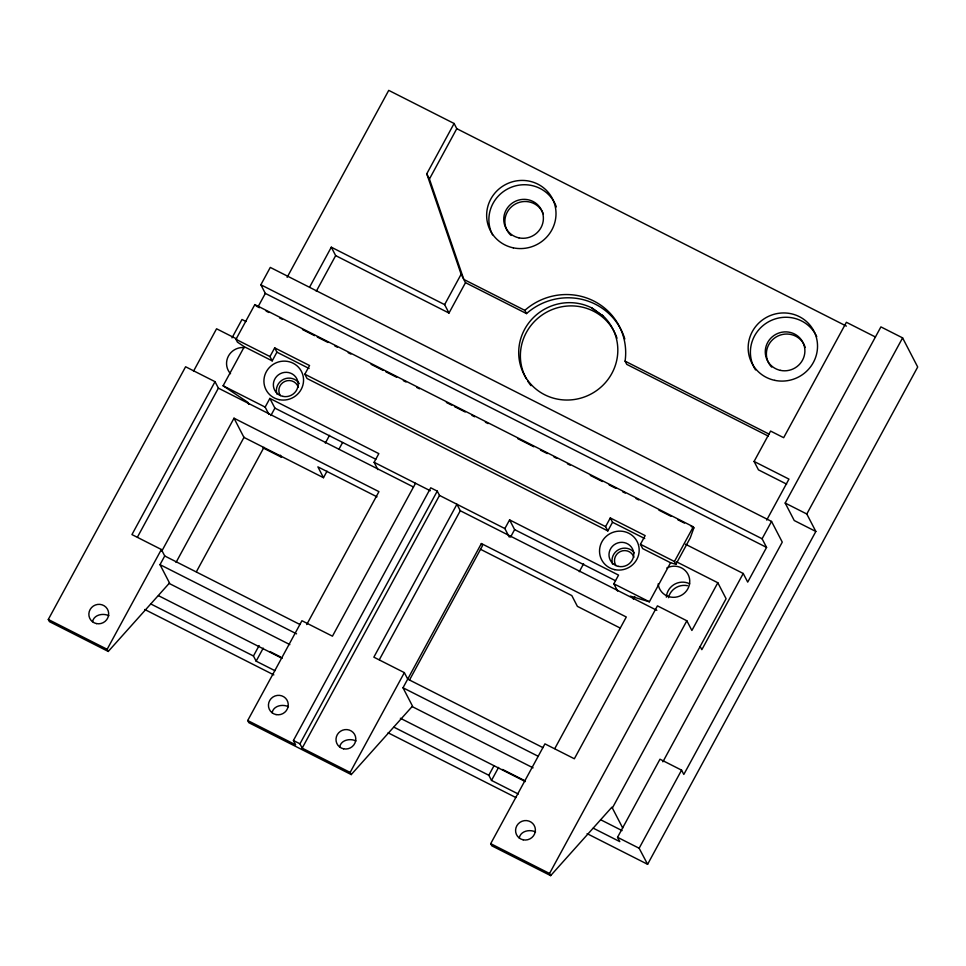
<?xml version="1.0" encoding="UTF-8"?>
<svg xmlns="http://www.w3.org/2000/svg" width="966" height="966" viewBox="0 0 966 966"><rect width="100%" height="100%" fill="white"/><g stroke="black" fill="none" stroke-linecap="round" stroke-linejoin="round"><path stroke-width="1.45" d="M92.555 621.693C93.847 614.63 103.193 612.842 108.856 615.74M272.122 712.691C273.426 705.627 282.772 703.84 288.423 706.738M339.682 746.923C340.974 739.859 350.332 738.072 355.983 740.97M519.261 837.933C520.553 830.857 529.911 829.07 535.562 831.967M272.195 360.861L269.961 356.551L274.682 347.869L276.916 352.179L272.195 360.861L244.301 346.722L237.419 342.121L235.97 339.32L254.831 304.592L693.31 526.796L693.878 527.871L690.243 537.929L675.898 564.313L670.585 562.743L642.68 548.603L640.446 544.293L645.167 535.611L610.295 517.945L605.585 526.615L607.819 530.926L612.529 522.256L610.295 517.945M215.032 381.679L131.944 534.584L161.37 549.497L164.727 555.969L160.006 564.651L169.509 582.981L108.264 651.446L49.423 621.633L48.3 619.472L185.605 366.766L215.032 381.679L218.388 388.151L413.496 487.021M193.526 371.173L216.565 328.778L236.67 338.945M231.997 337.871L241.995 319.48L246.028 321.533M685.449 544.208L743.24 573.49L747.708 582.112L766.569 547.408L265.324 293.398L260.856 284.777L270.287 267.413L771.532 521.423L782.267 542.131L662.881 761.824M258.345 306.258L265.324 293.398M137.45 537.108L218.388 388.151M248.793 404.368L247.682 402.218L223.11 385.784L244.301 346.722M287.131 277.327L388.73 90.369L454.105 123.491L456.785 128.671L846.373 326.097M108.264 651.446L107.141 649.297L161.37 549.497M161.793 551.127L234.014 418.206L378.938 491.646L306.717 624.567M309.772 286.83L331.302 247.199L444.626 304.628L448.985 313.044L465.491 282.664L461.132 274.247L426.755 173.832L454.105 123.491M316.28 291.285L335.661 255.616L331.302 247.199M176.041 562.429L244.084 437.187M268.922 414.378L265.155 407.097L269.864 398.415L378.829 453.634L374.12 462.316L377.887 469.597M270.854 415.561L274.899 408.123L269.864 398.415M196.388 571.763L263.984 447.355M607.819 530.926L307.067 378.527L304.833 374.216L309.555 365.534L274.682 347.869M768.272 436.101L626.765 364.387L625.087 361.151A61.172 59.324 -27.4 0 0 593.824 301.042A61.172 59.324 -27.4 0 0 524.84 310.352L463.813 279.428L429.435 179.012L456.785 128.671M325.325 443.08L329.539 435.328M234.014 418.206L243.963 437.405L323.477 477.699L327.015 471.191M339.03 449.069L342.568 442.561M274.924 670.682L256.147 661.167L253.454 655.986L259.117 645.578M444.626 304.628L461.132 274.247M256.147 661.167L263.211 648.15M554.786 748.59L626.294 616.996L481.37 543.556L403.003 687.78L412.506 706.122L351.25 774.587L248.83 722.677L247.707 720.527L301.935 620.727L332.449 636.183L415.525 483.278M247.707 720.527L295.656 744.822L293.41 740.511L430.727 487.806L437.26 491.114L439.506 495.425L504.868 528.571L509.275 537.072M351.25 774.587L350.139 772.426L302.189 748.131L299.955 743.82L437.26 491.114M302.189 748.131L439.506 495.425M379.348 659.693L460.287 510.736L456.93 504.264L373.854 657.17L404.356 672.626L407.712 679.098L542.928 747.624M350.139 772.426L404.356 672.626M409.548 679.943L482.493 545.705L481.37 543.556M504.868 528.571L509.589 519.889L618.554 575.108L613.845 583.79L617.612 591.071M510.579 537.048L514.612 529.61L509.589 519.889M579.274 571.727L583.597 563.77M518.331 794.028L491.513 780.431L488.82 775.263L493.771 766.147M491.513 780.431L498.577 767.415M622.708 827.983L611.913 807.165L550.656 875.631L491.815 845.818L490.704 843.656L544.933 743.868L574.347 758.769L657.435 605.863L686.85 620.776L691.885 630.484L717.823 582.752L676.49 561.801M633.322 599.125L634.759 596.481M630.363 596.131L649.369 601.782L670.585 562.743M675.898 564.313L674.449 561.512L693.31 526.796M786.614 484.123L758.455 469.862L754.084 461.446L770.59 431.065L783.668 437.695L846.385 322.282L875.438 337.001M550.656 875.631L549.545 873.481L686.85 620.776M766.702 520.07L788.956 479.112L754.084 461.446M612.359 808.023L726.094 598.715L717.823 582.752M743.24 573.49L701.835 649.683L700.157 646.447M766.569 547.408L762.102 538.774L771.532 521.423M593.245 828.176L619.786 841.615L617.54 837.305L659.983 759.204L681.573 770.143L683.819 774.454L815.847 531.469L794.245 520.529L785.189 503.057L880.907 326.894L902.606 337.883L917.7 367.008L647.606 864.304L587.111 833.646M647.606 864.304L639.142 848.245L681.573 770.143M815.847 531.469L806.791 513.997L902.606 337.883M625.087 361.151L769.274 434.217M465.491 282.664L526.506 313.588A61.172 59.324 -27.4 0 1 624.821 339.006M335.661 255.616L448.985 313.044M785.189 503.057L806.791 513.997M260.856 284.777L762.102 538.774M256.739 306.355L259.431 307.719M266.157 311.124L268.85 312.489M279.609 317.947L282.289 319.311M302.467 329.527L314.578 335.661M317.271 337.025L328.029 342.483M334.755 345.888L337.436 347.253M348.207 352.699L350.887 354.063M371.065 364.291L383.176 370.425M385.857 371.789L396.628 377.247M403.353 380.652L406.034 382.017M416.793 387.463L419.486 388.827M446.389 402.46L451.774 405.189M454.455 406.553L465.214 411.999M471.939 415.404L474.632 416.769M485.391 422.227L488.084 423.591M517.679 438.588L533.812 446.763M540.537 450.168L547.263 453.573M553.989 456.99L556.682 458.355M567.44 463.801L570.133 465.165M590.311 475.393L602.41 481.527M609.135 484.932L615.861 488.337M622.587 491.742L625.28 493.107M636.039 498.565L638.731 499.929M658.897 510.145L671.008 516.279M677.734 519.696L684.459 523.101M691.185 526.506L693.878 527.871M276.916 352.179L309.108 368.493M612.529 522.256L644.72 538.557M235.97 339.32L269.961 356.551M304.833 374.216L605.585 526.615M640.446 544.293L674.449 561.512M274.899 408.123L375.786 459.248M514.612 529.61L615.511 580.735M223.11 385.784L265.155 407.097M374.12 462.316L430.281 490.752M613.845 583.79L649.369 601.782M460.287 510.736L656.832 610.331M377.006 496.838L317.899 466.868L323.477 477.699M480.452 549.268L571.812 595.575L577.402 606.37L620.196 628.057M263.042 447.91L281.444 457.232L280.382 455.191M164.727 555.969L299.931 624.483M160.006 564.651L296.562 633.841M403.003 687.78L538.207 756.293M168.905 583.307L289.848 644.6M412.132 706.569L533.075 767.849M269.925 651.543L280.647 656.977M502.61 769.455L525.407 781.011M158.472 595.672L282.096 658.329M400.359 718.257L525.335 781.579M600.586 819.711L622.08 830.615M617.54 837.305L639.142 848.245M150.599 603.859L253.454 655.986M394.031 727.229L488.82 775.263M144.743 609.486L273.825 674.896M388.115 732.808L515.844 797.542M293.41 740.511L299.955 743.82M48.3 619.472L107.141 649.297M490.704 843.656L549.545 873.481M591.832 307.949L602.639 315.797L591.832 307.949A49.87 48.36 -27.4 0 0 518.79 349.668A49.87 48.36 -27.4 0 0 586.495 396.157A49.87 48.36 -27.4 0 0 602.313 315.145M524.84 310.352L526.506 313.588M426.755 173.832L429.435 179.012M254.831 304.592L255.398 305.679M531.022 385.663A49.87 48.36 -27.4 0 1 527.726 381.111M526.289 378.708A49.87 48.36 -27.4 0 1 550.366 310.34A49.87 48.36 -27.4 0 1 616.996 338.185M511.062 235.45A19.948 19.344 -27.4 0 1 513.755 204.997A19.948 19.344 -27.4 0 1 543.266 213.752M771.665 367.092A19.948 19.344 -27.4 0 1 776.374 336.832A19.948 19.344 -27.4 0 1 805.197 347.47M492.551 234.835A34.909 33.858 -27.4 0 1 510.096 187.742A34.909 33.858 -27.4 0 1 556.344 206.881M755.533 369.918A34.909 33.858 -27.4 0 1 768.888 321.606A34.909 33.858 -27.4 0 1 816.753 336.651M612.516 564.084A12.461 12.087 -27.4 0 1 634.336 552.83M276.88 394.056A12.461 12.087 -27.4 0 1 299.303 383.659M668.424 597.712A15.963 15.48 -27.4 0 1 687.526 585.698M666.347 597.169A15.963 15.48 -27.4 0 1 689.712 583.826M666.794 567.996A15.963 15.48 -27.4 0 1 688.806 576.074A15.963 15.48 -27.4 0 1 677.528 596.819A15.963 15.48 -27.4 0 1 658.148 583.911M230.536 373.709A15.963 15.48 -27.4 0 1 244.724 347.615M615.946 565.617A9.974 9.672 -27.4 0 1 620.353 551.526A9.974 9.672 -27.4 0 1 633.889 557.297M280.321 395.577A9.974 9.672 -27.3 0 1 284.728 381.473A9.974 9.672 -27.3 0 1 298.265 387.257M518.971 237.865A19.948 19.344 -27.4 0 0 542.566 212.786A19.948 19.344 -27.4 0 0 509.167 205.794A19.948 19.344 -27.4 0 0 518.971 237.865M780.48 370.389A19.948 19.344 -27.4 0 0 804.074 345.309A19.948 19.344 -27.4 0 0 770.687 338.317A19.948 19.344 -27.4 0 0 780.48 370.389M774.804 380.363A34.909 33.858 -27.4 0 0 816.089 336.482A34.909 33.858 -27.4 0 0 757.646 324.226A34.909 33.858 -27.4 0 0 774.804 380.363M513.284 247.839A34.909 33.858 -27.4 0 0 554.569 203.959A34.909 33.858 -27.4 0 0 496.126 191.703A34.909 33.858 -27.4 0 0 513.284 247.839M279.138 399.646A19.948 19.344 -27.4 0 0 302.732 374.567A19.948 19.344 -27.4 0 0 269.333 367.575A19.948 19.344 -27.4 0 0 279.138 399.646M614.762 569.662A19.948 19.344 -27.4 0 0 638.357 544.582A19.948 19.344 -27.4 0 0 604.957 537.579A19.948 19.344 -27.4 0 0 614.762 569.662M618.494 566.402A12.461 12.087 -27.4 0 0 633.237 550.729A12.461 12.087 -27.4 0 0 612.372 546.358A12.461 12.087 -27.4 0 0 618.494 566.402M282.869 396.386A12.461 12.087 -27.4 0 0 297.625 380.713A12.461 12.087 -27.4 0 0 276.747 376.342A12.461 12.087 -27.4 0 0 282.869 396.386M276.047 714.586A9.974 9.672 -27.4 0 0 287.844 702.053A9.974 9.672 -27.4 0 0 271.144 698.551A9.974 9.672 -27.4 0 0 276.047 714.586M96.467 623.589A9.974 9.672 -27.4 0 0 108.264 611.055A9.974 9.672 -27.4 0 0 91.565 607.554A9.974 9.672 -27.4 0 0 96.467 623.589M343.606 748.819A9.974 9.672 -27.4 0 0 355.403 736.285A9.974 9.672 -27.4 0 0 338.704 732.783A9.974 9.672 -27.4 0 0 343.606 748.819M523.186 839.816A9.974 9.672 -27.4 0 0 534.983 827.282A9.974 9.672 -27.4 0 0 518.283 823.781A9.974 9.672 -27.4 0 0 523.186 839.816"/></g></svg>
